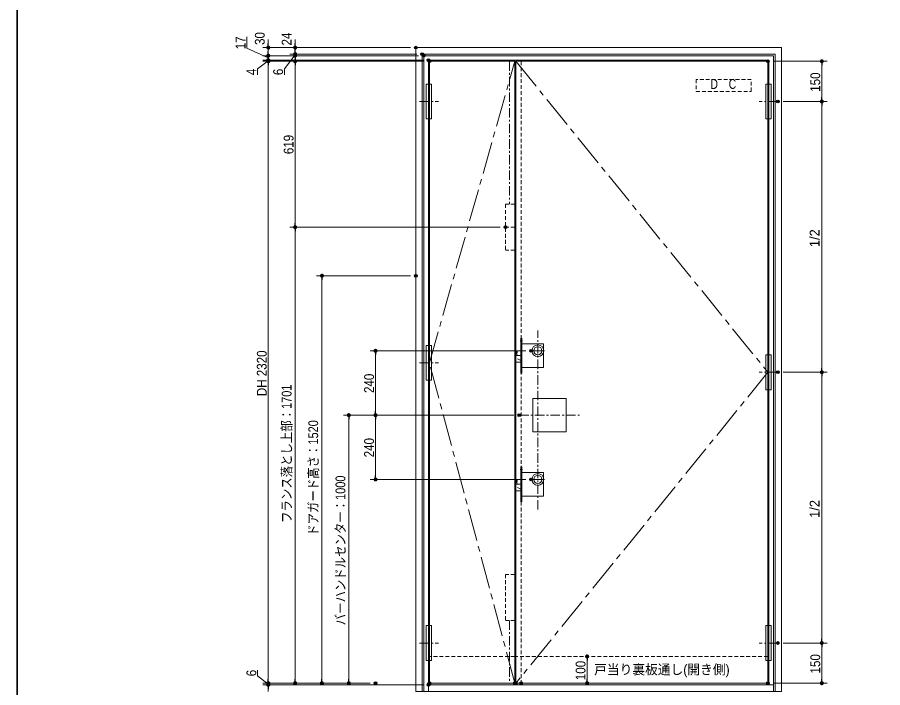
# Model space of a CAD drawing. Units: millimetres, scale not verified. Extents: x -6062 to 6062, y -3045 to 3045.
# Drawn here: x -5788 to -2561, y -1738 to 763 of the extents above; entities that cross this region are included whole.
import ezdxf
from ezdxf.enums import TextEntityAlignment as Align

# ---------------------------------------------------------------- set-up
doc = ezdxf.new("R2010")
doc.units = ezdxf.units.MM
doc.header["$LTSCALE"] = 20
doc.header["$PDMODE"] = 32
doc.header["$PDSIZE"] = 10
for name, pattern in [('USER1', [2.91, 1.76, -0.4, 0.35, -0.4]), ('USER2', [1.11, 0.71, -0.4]), ('USER3', [9.172222, 5.997222, -1.058333, 1.058333, -1.058333])]:
    doc.linetypes.add(name, pattern=pattern)
for name, color, linetype, lineweight in [('0-0_1図面枠', 7, 'Continuous', 20), ('0-1_3一般', 7, 'Continuous', 15), ('0-2_2寸法-3', 7, 'Continuous', 15), ('0-3_2寸法-1', 7, 'Continuous', 15), ('0-4_0', 7, 'Continuous', 25)]:
    doc.layers.add(name, color=color, linetype=linetype, lineweight=lineweight)
doc.layers.add('0-5_Defpoints', color=7, linetype='Continuous')
doc.styles.add('ＭＳ Ｐゴシック', font='')
doc.styles.get('ＭＳ Ｐゴシック').set_extended_font_data('MS PGothic')

# ---------------------------------------------------------------- blocks, each defined once
blk = doc.blocks.new('グループ-2')
at = {"layer": '0-0_1図面枠', "lineweight": 35}
blk.add_lwpolyline([(-80000, 55400), (80000, 55400), (80000, -55400), (-80000, -55400)], close=True, dxfattribs=at)
blk = doc.blocks.new('図面枠')
at = {"layer": '0-0_1図面枠'}
blk.add_blockref('グループ-2', (0, 0), dxfattribs=at)
blk = doc.blocks.new('_Dot')
at = {"layer": '0-4_0'}
blk.add_line((-10, 0), (-20, 0), dxfattribs=at)
for points in [[(0, 0), (-10, 0), (-9.92, 1.25)], [(0, 0), (-9.92, -1.25), (-10, 0)], [(0, 0), (-9.92, 1.25), (-9.69, 2.49)], [(0, 0), (-9.69, -2.49), (-9.92, -1.25)], [(0, 0), (-9.69, 2.49), (-9.3, 3.68)], [(0, 0), (-9.3, -3.68), (-9.69, -2.49)], [(0, 0), (-9.3, 3.68), (-8.76, 4.82)], [(0, 0), (-8.76, -4.82), (-9.3, -3.68)], [(0, 0), (-8.76, 4.82), (-8.09, 5.88)], [(0, 0), (-8.09, -5.88), (-8.76, -4.82)], [(0, 0), (-8.09, 5.88), (-7.29, 6.85)], [(0, 0), (-7.29, -6.85), (-8.09, -5.88)], [(0, 0), (-7.29, 6.85), (-6.37, 7.71)], [(0, 0), (-6.37, -7.71), (-7.29, -6.85)], [(0, 0), (-6.37, 7.71), (-5.36, 8.44)], [(0, 0), (-5.36, -8.44), (-6.37, -7.71)], [(0, 0), (-5.36, 8.44), (-4.26, 9.05)], [(0, 0), (-4.26, -9.05), (-5.36, -8.44)], [(0, 0), (-4.26, 9.05), (-3.09, 9.51)], [(0, 0), (-3.09, -9.51), (-4.26, -9.05)], [(0, 0), (-3.09, 9.51), (-1.87, 9.82)], [(0, 0), (-1.87, -9.82), (-3.09, -9.51)], [(0, 0), (-1.87, 9.82), (-0.63, 9.98)], [(0, 0), (-0.63, -9.98), (-1.87, -9.82)], [(0, 0), (-0.63, 9.98), (0.63, 9.98)], [(0, 0), (0.63, -9.98), (-0.63, -9.98)], [(0, 0), (0.63, 9.98), (1.87, 9.82)], [(0, 0), (1.87, 9.82), (3.09, 9.51)], [(0, 0), (3.09, 9.51), (4.26, 9.05)], [(0, 0), (4.26, 9.05), (5.36, 8.44)], [(0, 0), (5.36, 8.44), (6.37, 7.71)], [(0, 0), (6.37, 7.71), (7.29, 6.85)], [(0, 0), (7.29, 6.85), (8.09, 5.88)], [(0, 0), (8.09, 5.88), (8.76, 4.82)], [(0, 0), (8.76, 4.82), (9.3, 3.68)], [(0, 0), (9.3, 3.68), (9.69, 2.49)], [(0, 0), (9.69, 2.49), (9.92, 1.25)], [(0, 0), (9.92, 1.25), (10, 0)], [(0, 0), (1.87, -9.82), (0.63, -9.98)], [(0, 0), (3.09, -9.51), (1.87, -9.82)], [(0, 0), (4.26, -9.05), (3.09, -9.51)], [(0, 0), (5.36, -8.44), (4.26, -9.05)], [(0, 0), (6.37, -7.71), (5.36, -8.44)], [(0, 0), (7.29, -6.85), (6.37, -7.71)], [(0, 0), (8.09, -5.88), (7.29, -6.85)], [(0, 0), (8.76, -4.82), (8.09, -5.88)], [(0, 0), (9.3, -3.68), (8.76, -4.82)], [(0, 0), (9.69, -2.49), (9.3, -3.68)], [(0, 0), (9.92, -1.25), (9.69, -2.49)], [(0, 0), (10, 0), (9.92, -1.25)]]:
    blk.add_solid(points, dxfattribs=at)

msp = doc.modelspace()

# ---------------------------------------------------------------- linework, layer by layer
at = {"layer": '0-1_3一般'}
for p, q in [((-4301.5, 650), (-4301.5, -1752)), ((-2937.5, 650), (-4301.5, 650)), ((-2961.5, 626), (-4277.5, 626)), ((-4277.5, 626), (-4277.5, -1752)), ((-4271.5, 620), (-4271.5, -1752)), ((-2967.5, 620), (-4270.5, 620)), ((-2967.5, 620), (-2967.5, -1752)), ((-2961.5, 626), (-2961.5, -1752)), ((-2984.5, 603), (-4254.5, 603)), ((-4254.5, 603), (-4254.5, -1752)), ((-4250.5, 599), (-4250.5, -1721)), ((-4250.5, 599), (-3932.5, 599)), ((-3932.5, 599), (-3932.5, -1721)), ((-2988.5, 599), (-2988.5, -1721)), ((-2984.5, 603), (-2984.5, -1727)), ((-3910.5, -434), (-3908.5, -434)), ((-3910.5, -564), (-3910.5, -434)), ((-3908.5, -434), (-3906.5, -434)), ((-3908.5, -464.05), (-3908.5, -434)), ((-3908, -434), (-3908, -453.1)), ((-3906.5, -434), (-3906, -434)), ((-3906, -434), (-3906, -452.8)), ((-3906.5, -459), (-3906.5, -453)), ((-3906.5, -453), (-3906.2, -453)), ((-3906.5, -455), (-3825.5, -455)), ((-3906.5, -455.95), (-3906.5, -470.5)), ((-3906.5, -470.5), (-3906.5, -531.5)), ((-3825.5, -499.01), (-3825.5, -455)), ((-3931.5, -499), (-3931.5, -523.5)), ((-3910.5, -498.5), (-3931, -498.5)), ((-3923.5, -486.57), (-3923.5, -484.7)), ((-3906.5, -484.61), (-3906.5, -487.39)), ((-3825.5, -542.5), (-3825.5, -499.01)), ((-3931.5, -523.5), (-3910.5, -523.5)), ((-3906.5, -531.5), (-3906.5, -545)), ((-3906.5, -543), (-3826, -543)), ((-3906.5, -545), (-3906.2, -545)), ((-3906, -545.2), (-3906, -564)), ((-3908.5, -564), (-3906.5, -564)), ((-3906.5, -564), (-3906, -564)), ((-3865.5, -782.5), (-3865.5, -659.5)), ((-3864.5, -658.5), (-3741.5, -658.5)), ((-3740.5, -782.5), (-3740.5, -659.5)), ((-3864.5, -783.5), (-3741.5, -783.5)), ((-3910.5, -914), (-3908.5, -914)), ((-3910.5, -1044), (-3910.5, -914)), ((-3908.5, -914), (-3906.5, -914)), ((-3908.5, -944.05), (-3908.5, -914)), ((-3908, -914), (-3908, -933.1)), ((-3906.5, -914), (-3906, -914)), ((-3906.5, -939), (-3906.5, -933)), ((-3906.5, -933), (-3906.2, -933)), ((-3906.5, -935), (-3825.5, -935)), ((-3906, -914), (-3906, -932.8)), ((-3825.5, -979.01), (-3825.5, -935)), ((-3923.5, -966.57), (-3923.5, -964.7)), ((-3906.5, -935.95), (-3906.5, -950.5)), ((-3906.5, -950.5), (-3906.5, -1011.5)), ((-3906.5, -964.61), (-3906.5, -967.39)), ((-3931.5, -979), (-3931.5, -1003.5)), ((-3910.5, -978.5), (-3931, -978.5)), ((-3825.5, -1022.5), (-3825.5, -979.01)), ((-3931.5, -1003.5), (-3910.5, -1003.5)), ((-3906.5, -1011.5), (-3906.5, -1025)), ((-3906.5, -1023), (-3826, -1023)), ((-3906.5, -1025), (-3906.2, -1025)), ((-3906, -1025.2), (-3906, -1044)), ((-3908.5, -1044), (-3906.5, -1044)), ((-3906.5, -1044), (-3906, -1044)), ((-2967.5, -1727), (-4254.5, -1727)), ((-3932.5, -1721), (-4250.5, -1721)), ((-2988.5, -1721), (-3928.5, -1721))]:
    msp.add_line(p, q, dxfattribs=at)
at = {"layer": '0-1_3一般', "linetype": 'USER1'}
for p, q in [((-3952.5, 599), (-3952.5, 66)), ((-4287.5, 449), (-4217.5, 449)), ((-2951.5, 449), (-3021.5, 449)), ((-3846.09, -1073), (-3846.53, -405)), ((-3911.81, -444), (-3903.59, -444)), ((-3821.5, -481), (-3871.5, -481)), ((-4287.5, -526), (-4217.5, -526)), ((-2951.5, -561), (-3021.5, -561)), ((-3915.5, -721), (-3690.5, -721)), ((-3911.81, -924), (-3903.59, -924)), ((-3821.5, -961), (-3871.5, -961)), ((-3952.5, -1487), (-3952.5, -1721)), ((-4287.5, -1571), (-4217.5, -1571)), ((-2951.5, -1571), (-3021.5, -1571))]:
    msp.add_line(p, q, dxfattribs=at)
at = {"layer": '0-1_3一般', "linetype": 'USER2'}
for p, q in [((-3908.5, 599), (-3908.5, -1721)), ((-3932.5, -20), (-3967.5, -20)), ((-3932.5, -106), (-3967.5, -106)), ((-3910.5, -517.31), (-3930.88, -505.99)), ((-3910.5, -997.31), (-3930.88, -985.99)), ((-3932.5, -1487), (-3967.5, -1487)), ((-3932.5, -1621), (-4250.5, -1621)), ((-2988.5, -1621), (-3928.5, -1621))]:
    msp.add_line(p, q, dxfattribs=at)
at = {"layer": '0-1_3一般'}
for points in [[(-2937.5, 650), (-2937.5, -1752), (-4301.5, -1752)], [(-2988.5, 599), (-3928.5, 599), (-3928.5, -1721)], [(-4262.5, 514), (-4242.5, 514), (-4242.5, 384)], [(-4262.5, 514), (-4262.5, 384), (-4242.5, 384)], [(-2976.5, 514), (-2996.5, 514), (-2996.5, 384)], [(-2976.5, 514), (-2976.5, 384), (-2996.5, 384)], [(-4262.5, -461), (-4242.5, -461), (-4242.5, -591)], [(-4262.5, -461), (-4262.5, -591), (-4242.5, -591)], [(-3910.5, -564), (-3908.5, -564), (-3908.5, -464)], [(-2976.5, -496), (-2996.5, -496), (-2996.5, -626)], [(-2976.5, -496), (-2976.5, -626), (-2996.5, -626)], [(-3910.5, -1044), (-3908.5, -1044), (-3908.5, -944)], [(-4262.5, -1506), (-4242.5, -1506), (-4242.5, -1636)], [(-4262.5, -1506), (-4262.5, -1636), (-4242.5, -1636)], [(-2976.5, -1506), (-2996.5, -1506), (-2996.5, -1636)], [(-2976.5, -1506), (-2976.5, -1636), (-2996.5, -1636)]]:
    msp.add_lwpolyline(points, dxfattribs=at)
at = {"layer": '0-1_3一般', "linetype": 'USER3'}
for points in [[(-3932.5, -1721), (-4250.5, -526), (-3932.5, 599)], [(-3928.5, 599), (-2988.5, -561), (-3928.5, -1721)]]:
    msp.add_lwpolyline(points, dxfattribs=at)
at = {"layer": '0-1_3一般', "linetype": 'USER2'}
msp.add_lwpolyline([(-3256.5, 486.5), (-3050.5, 486.5), (-3050.5, 531.5), (-3256.5, 531.5)], close=True, dxfattribs=at)
for points in [[(-3932.5, 66), (-3967.5, 66), (-3967.5, -106)], [(-3932.5, -1315), (-3967.5, -1315), (-3967.5, -1487)]]:
    msp.add_lwpolyline(points, dxfattribs=at)
at = {"layer": '0-1_3一般', "linetype": 'USER1'}
for points in [[(-3869.95, -481), (-3824.7, -481), (-3823.45, -481)], [(-3869.95, -961), (-3824.7, -961), (-3823.45, -961)]]:
    msp.add_lwpolyline(points, dxfattribs=at)
at = {"layer": '0-1_3一般'}
for centre, radius in [((-3846.5, -481), 22), ((-3846.5, -481), 22), ((-3846.5, -481), 15), ((-3846.5, -481), 15), ((-3846.5, -961), 22), ((-3846.5, -961), 22), ((-3846.5, -961), 15), ((-3846.5, -961), 15)]:
    msp.add_circle(centre, radius, dxfattribs=at)
for centre, radius, start, end in [((-3899, -502.57), 32.5, 145.19368, 173.06199), ((-3924.7, -484.7), 1.2, 90, 145.19368), ((-3924.7, -484.7), 1.2, 0, 90), ((-3908, -453.6), 0.5, 90, 180), ((-3906.2, -452.8), 0.2, 270, 0), ((-3931, -499), 0.5, 90, 180), ((-3899.23, -492.57), 25, 166.09402, 192.0046), ((-3922.71, -497.57), 1, 192.0046, 270), ((-3906.2, -545.2), 0.2, 0, 90), ((-3826, -542.5), 0.5, 270, 0), ((-3864.5, -659.5), 1, 90, 180), ((-3741.5, -659.5), 1, 0, 90), ((-3864.5, -782.5), 1, 180, 270), ((-3741.5, -782.5), 1, 270, 0), ((-3908, -933.6), 0.5, 90, 180), ((-3906.2, -932.8), 0.2, 270, 0), ((-3899, -982.57), 32.5, 145.19368, 173.06199), ((-3924.7, -964.7), 1.2, 90, 145.19368), ((-3924.7, -964.7), 1.2, 0, 90), ((-3899.23, -972.57), 25, 166.09402, 192.0046), ((-3931, -979), 0.5, 90, 180), ((-3922.71, -977.57), 1, 192.0046, 270), ((-3906.2, -1025.2), 0.2, 0, 90), ((-3826, -1022.5), 0.5, 270, 0)]:
    msp.add_arc(centre, radius, start, end, dxfattribs=at)
at = {"layer": '0-1_3一般', "linetype": 'USER2'}
for centre, radius, start, end in [((-3899, -502.57), 32.5, 173.06199, 184.70297), ((-3930.39, -505.15), 1, 184.70297, 240.95399), ((-3899, -982.57), 32.5, 173.06199, 184.70297), ((-3930.39, -985.15), 1, 184.70297, 240.95399)]:
    msp.add_arc(centre, radius, start, end, dxfattribs=at)
at = {"layer": '0-3_2寸法-1'}
for p, q in [((-4851.5, 665.01), (-4851.5, 680.01)), ((-4751.5, 665.01), (-4751.5, 680.01)), ((-4321.5, 650), (-4871.5, 650)), ((-4851.5, 635.01), (-4851.5, 650.01)), ((-4851.5, 650), (-4851.5, 620)), ((-4321.5, 650), (-4771.5, 650)), ((-4751.5, 641.01), (-4751.5, 656.01)), ((-4751.5, 626), (-4751.5, 650)), ((-4771.5, 620), (-4871.5, 620)), ((-4771.5, 620), (-4871.5, 620)), ((-4851.5, 618.01), (-4851.5, 633.01)), ((-4851.5, 620), (-4851.5, 603)), ((-4297.5, 626), (-4771.5, 626)), ((-4297.5, 626), (-4771.5, 626)), ((-4291.5, 620), (-4771.5, 620)), ((-4751.5, 620), (-4751.5, 626)), ((-4274.5, 603), (-4871.5, 603)), ((-4274.5, 603), (-4871.5, 603)), ((-4771.5, 599), (-4871.5, 599)), ((-4851.5, 604.99), (-4851.5, 589.99)), ((-4851.5, 603), (-4851.5, 599)), ((-4851.5, 587.99), (-4851.5, 572.99)), ((-4851.5, 583.99), (-4851.5, -1705.99)), ((-4851.5, 583.99), (-4851.5, 568.99)), ((-4831.5, 599), (-4831.3, 599)), ((-4270.5, 599), (-4771.5, 599)), ((-4751.5, 610.99), (-4751.5, 595.99)), ((-4751.5, 604.99), (-4751.5, 589.99)), ((-4751.5, 583.99), (-4751.5, -4.99)), ((-2968.5, 599), (-2767.5, 599)), ((-2787.5, 583.99), (-2787.5, 464.01)), ((-2931.5, 449), (-2767.5, 449)), ((-2931.5, 449), (-2767.5, 449)), ((-2787.5, 433.99), (-2787.5, -545.99)), ((-3987.5, -20), (-4771.5, -20)), ((-3987.5, -20), (-4771.5, -20)), ((-4751.5, -35.01), (-4751.5, -1705.99)), ((-4321.5, -201), (-4671.5, -201)), ((-4651.5, -216.01), (-4651.5, -1705.99)), ((-3891.5, -481), (-4471.5, -481)), ((-4451.5, -705.99), (-4451.5, -496.01)), ((-2931.5, -561), (-2767.5, -561)), ((-2931.5, -561), (-2767.5, -561)), ((-2787.5, -1555.99), (-2787.5, -576.01)), ((-4471.5, -721), (-4571.5, -721)), ((-4551.5, -736.01), (-4551.5, -1705.99)), ((-3935.5, -721), (-4471.5, -721)), ((-3935.5, -721), (-4471.5, -721)), ((-4451.5, -945.99), (-4451.5, -736.01)), ((-3891.5, -961), (-4471.5, -961)), ((-2931.5, -1571), (-2767.5, -1571)), ((-2931.5, -1571), (-2767.5, -1571)), ((-2787.5, -1705.99), (-2787.5, -1586.01)), ((-3662.77, -1705.99), (-3662.77, -1636.01)), ((-3642.77, -1621), (-3642.57, -1621)), ((-4851.5, -1705.99), (-4851.5, -1690.99)), ((-4851.5, -1711.99), (-4851.5, -1696.99)), ((-4771.5, -1721), (-4871.5, -1721)), ((-4771.5, -1721), (-4871.5, -1721)), ((-4274.5, -1727), (-4871.5, -1727)), ((-4274.5, -1727), (-4871.5, -1727)), ((-4851.5, -1721), (-4851.5, -1727)), ((-4851.5, -1752), (-4851.5, -1727)), ((-4671.5, -1721), (-4771.5, -1721)), ((-4571.5, -1721), (-4671.5, -1721)), ((-4471.5, -1721), (-4571.5, -1721)), ((-3642.77, -1721), (-3642.57, -1721)), ((-2968.5, -1721), (-2767.5, -1721))]:
    msp.add_line(p, q, dxfattribs=at)
for points in [[(-4931.5, 690.81), (-4931.5, 647.87), (-4851.5, 611.5)], [(-4791.5, 549.13), (-4791.5, 570.35), (-4751.5, 623)], [(-4891.5, 548.01), (-4891.5, 571.35), (-4851.5, 601)], [(-4891.5, -1672.13), (-4891.5, -1693.35), (-4851.5, -1724)]]:
    msp.add_lwpolyline(points, dxfattribs=at)
at = {"layer": '0-5_Defpoints'}
for p in [(-4751.5, 650), (-4301.5, 650), (-4851.5, 620), (-4751.5, 626), (-4751.5, 620), (-4277.5, 626), (-4271.5, 620), (-4851.5, 603), (-4851.5, 599), (-4751.5, 599), (-4254.5, 603), (-4250.5, 599), (-2988.5, 599), (-2951.5, 449), (-2787.5, 449), (-4751.5, -20), (-3967.5, -20), (-4301.5, -201), (-4451.5, -481), (-3871.5, -481), (-2951.5, -561), (-2787.5, -561), (-4451.5, -721), (-4451.5, -721), (-3915.5, -721), (-3871.5, -961), (-2951.5, -1571), (-2787.5, -1571), (-3662.77, -1621), (-4851.5, -1721), (-4851.5, -1727), (-4751.5, -1721), (-4651.5, -1721), (-4551.5, -1721), (-4451.5, -1721), (-4254.5, -1727), (-4250.5, -1721), (-3932.5, -1721), (-3928.5, -1721), (-3908.5, -1721), (-3662.77, -1721), (-2988.5, -1721)]:
    msp.add_point(p, dxfattribs=at)

# ---------------------------------------------------------------- block references
at = {"layer": '0-0_1図面枠', "xscale": 0.05, "yscale": 0.05}
msp.add_blockref('図面枠', (-1787.5, 0), dxfattribs=at)
at = {"layer": '0-3_2寸法-1', "xscale": 0.7503418, "yscale": 0.7503418}
for p, rotation in [((-4851.5, 650), 270), ((-4751.5, 650), 270), ((-4851.5, 620), 270), ((-4851.5, 620), 90), ((-4851.5, 603), 270), ((-4751.5, 626), 270), ((-4751.5, 626), 90), ((-4751.5, 620), 90), ((-4851.5, 603), 90), ((-4851.5, 599), 90), ((-4851.5, 599), 90), ((-4751.5, 599), 90), ((-2787.5, 599), 90), ((-2787.5, 449), 270), ((-2787.5, 449), 90), ((-4751.5, -20), 270), ((-4751.5, -20), 90), ((-4651.5, -201), 90), ((-4451.5, -481), 90), ((-2787.5, -561), 270), ((-2787.5, -561), 90), ((-4451.5, -721), 270), ((-4551.5, -721), 90), ((-4451.5, -721), 90), ((-4451.5, -961), 270), ((-2787.5, -1571), 270), ((-2787.5, -1571), 90), ((-3662.77, -1621), 90), ((-4851.5, -1721), 270), ((-4851.5, -1721), 270), ((-4751.5, -1721), 270), ((-4651.5, -1721), 270), ((-4551.5, -1721), 270), ((-3662.77, -1721), 270), ((-2787.5, -1721), 270), ((-4851.5, -1727), 270), ((-4851.5, -1727), 90)]:
    msp.add_blockref('_Dot', p, dxfattribs=dict(at, rotation=rotation))

# ---------------------------------------------------------------- texts
at = {"layer": '0-1_3一般', "style": 'ＭＳ Ｐゴシック', "width": 0.8}
msp.add_text('D\u3000C', height=36.69, dxfattribs=at).set_placement((-3202.51, 485.03), align=Align.BOTTOM_LEFT)
at = {"layer": '0-2_2寸法-3', "style": 'ＭＳ Ｐゴシック', "width": 0.95}
msp.add_text('戸当り裏板通し(開き側)', height=36.66, dxfattribs=at).set_placement((-3636.62, -1699.1), align=Align.BOTTOM_LEFT)
at = {"layer": '0-3_2寸法-1', "style": 'ＭＳ Ｐゴシック'}
for s, height, width, p in [('17', 36.66, 0.9, (-4925.54, 643.7)), ('30', 36.66, 0.9, (-4853.98, 660.02)), ('24', 36.66, 0.9, (-4753.98, 658.07)), ('4', 36.66, 0.9, (-4885.44, 547.28)), ('6', 36.66, 0.9, (-4785.44, 547.44)), ('150', 36.66, 0.9, (-2782.54, 485.39)), ('619', 36.66, 0.9, (-4746.54, 252.61)), ('DH 2320', 36.69, 0.9, (-4846.54, -650.15)), ('240', 36.66, 0.9, (-4446.54, -638.28)), ('フランス落とし上部：1701', 36.69, 0.85, (-4753.95, -1123.13)), ('ドアガード高さ：1520', 36.69, 0.85, (-4654.71, -1171.06)), ('240', 36.66, 0.9, (-4446.54, -878.28)), ('バーハンドルセンター：1000', 36.69, 0.85, (-4553.26, -1505.04)), ('100', 36.66, 0.9, (-3657.81, -1709.61)), ('150', 36.66, 0.9, (-2782.54, -1684.61)), ('6', 36.66, 0.9, (-4885.44, -1695.03))]:
    msp.add_text(s, height=height, rotation=90, dxfattribs=dict(at, width=width)).set_placement(p, align=Align.BOTTOM_LEFT)
for p in [(-2785.03, -94.22), (-2785.03, -1104.22)]:
    msp.add_text('1/2', height=36.66, rotation=90, dxfattribs=at).set_placement(p, align=Align.BOTTOM_LEFT)

doc.saveas('drawing.dxf')
